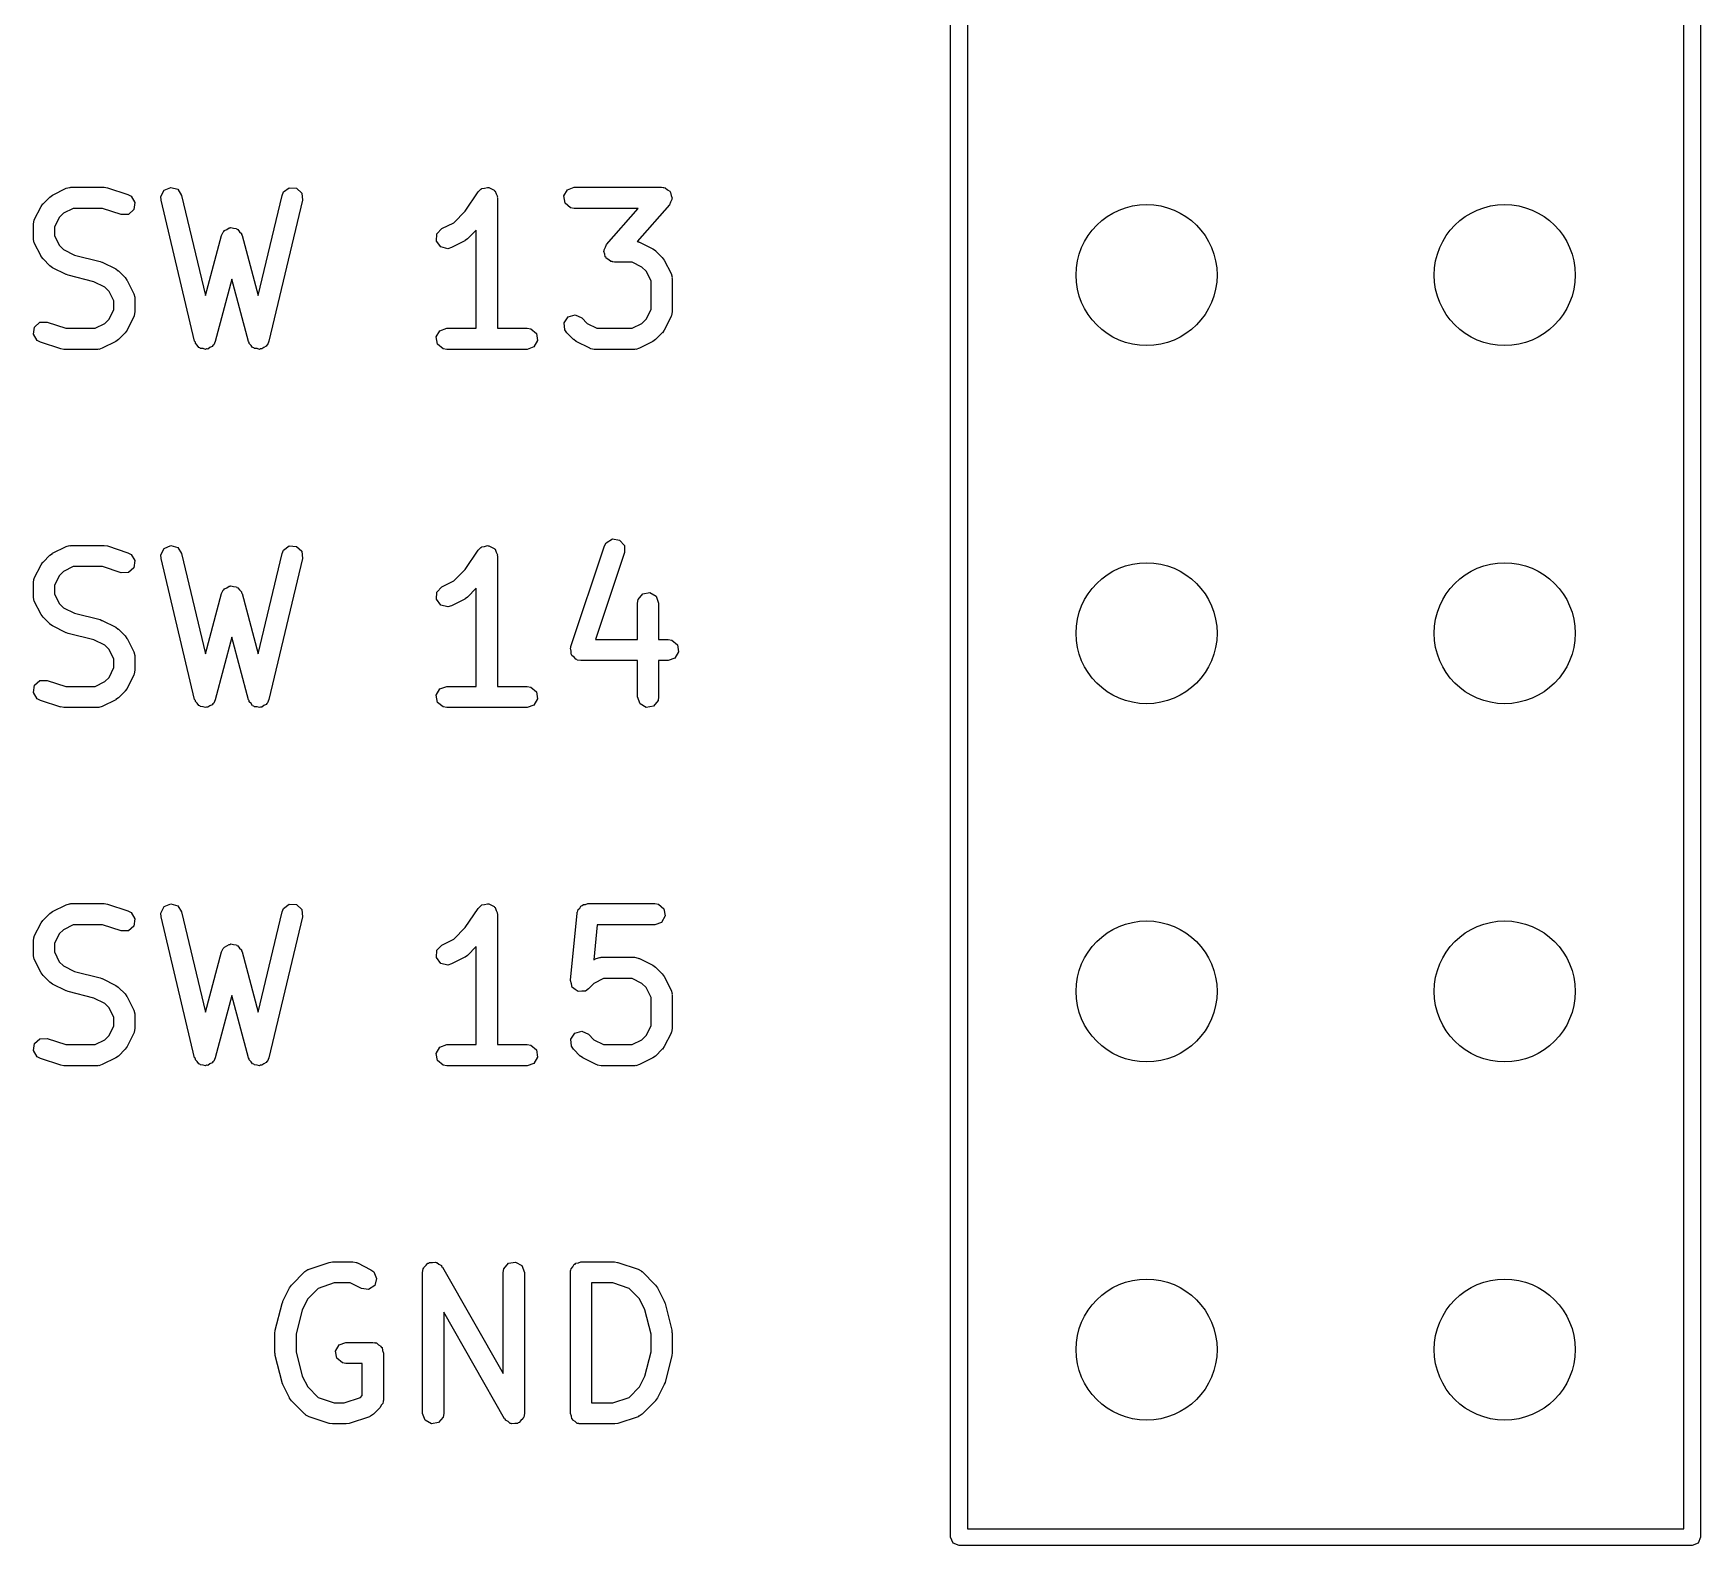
# Model space of a CAD drawing. Extents: x 123.1 to 171.8, y -132.4 to -71.4.
# Drawn here: x 152.12 to 163.95, y -128.39 to -117.67 of the extents above; entities that cross this region are included whole.
import ezdxf

# ---------------------------------------------------------------- set-up
doc = ezdxf.new("R2010")
doc.units = 0
doc.layers.add('BLACK', color=7, linetype='CONTINUOUS')

msp = doc.modelspace()

# ---------------------------------------------------------------- linework, layer by layer
at = {"layer": 'BLACK', "linetype": 'CONTINUOUS'}
for p, q in [((163.95, -77.41), (163.95, -128.33)), ((163.83, -128.27), (163.83, -77.47)), ((158.63, -128.33), (158.63, -80.01)), ((158.75, -80.07), (158.75, -128.27)), ((152.193, -118.875), (152.241, -118.827)), ((152.241, -118.827), (152.259, -118.814)), ((152.259, -118.814), (152.26, -118.813)), ((152.26, -118.813), (152.356, -118.765)), ((152.356, -118.765), (152.38, -118.758)), ((152.38, -118.758), (152.385, -118.759)), ((152.385, -118.759), (152.389, -118.757)), ((152.389, -118.757), (152.627, -118.757)), ((152.627, -118.757), (152.649, -118.761)), ((152.649, -118.761), (152.651, -118.761)), ((152.651, -118.761), (152.794, -118.809)), ((152.794, -118.809), (152.817, -118.821)), ((152.817, -118.821), (152.843, -118.865)), ((153.029, -118.824), (153.052, -118.778)), ((153.03, -118.85), (153.029, -118.824)), ((153.268, -119.85), (153.03, -118.85)), ((153.052, -118.778), (153.099, -118.758)), ((153.099, -118.758), (153.148, -118.772)), ((153.148, -118.772), (153.176, -118.815)), ((153.176, -118.815), (153.346, -119.526)), ((153.718, -119.526), (153.888, -118.815)), ((154.033, -118.85), (153.795, -119.85)), ((153.888, -118.815), (153.898, -118.791)), ((153.898, -118.791), (153.939, -118.761)), ((153.939, -118.761), (153.99, -118.764)), ((153.99, -118.764), (154.028, -118.799)), ((154.028, -118.799), (154.033, -118.85)), ((155.188, -118.927), (155.279, -118.791)), ((155.279, -118.791), (155.297, -118.772)), ((155.297, -118.772), (155.301, -118.771)), ((155.301, -118.771), (155.304, -118.767)), ((155.304, -118.767), (155.325, -118.764)), ((155.325, -118.764), (155.346, -118.758)), ((155.346, -118.758), (155.35, -118.759)), ((155.35, -118.759), (155.354, -118.759)), ((155.354, -118.759), (155.373, -118.769)), ((155.373, -118.769), (155.393, -118.778)), ((155.393, -118.778), (155.395, -118.782)), ((155.395, -118.782), (155.399, -118.784)), ((155.399, -118.784), (155.406, -118.805)), ((155.406, -118.805), (155.416, -118.824)), ((155.416, -118.824), (155.415, -118.828)), ((155.415, -118.828), (155.416, -118.832)), ((155.416, -118.832), (155.416, -119.757)), ((155.887, -118.819), (155.912, -118.775)), ((155.896, -118.87), (155.887, -118.819)), ((155.912, -118.775), (155.96, -118.757)), ((155.96, -118.757), (156.58, -118.757)), ((156.58, -118.757), (156.591, -118.759)), ((156.591, -118.759), (156.594, -118.759)), ((156.594, -118.759), (156.597, -118.76)), ((156.597, -118.76), (156.605, -118.762)), ((156.605, -118.762), (156.621, -118.775)), ((156.621, -118.775), (156.638, -118.785)), ((156.638, -118.785), (156.64, -118.791)), ((156.64, -118.791), (156.644, -118.795)), ((156.653, -118.845), (156.643, -118.863)), ((156.644, -118.795), (156.648, -118.815)), ((156.648, -118.815), (156.655, -118.834)), ((156.655, -118.834), (156.652, -118.84)), ((156.652, -118.84), (156.653, -118.845)), ((152.131, -118.989), (152.179, -118.894)), ((152.179, -118.894), (152.192, -118.876)), ((152.192, -118.876), (152.193, -118.875)), ((152.338, -118.942), (152.308, -118.972)), ((152.407, -118.907), (152.338, -118.942)), ((152.615, -118.907), (152.407, -118.907)), ((152.746, -118.951), (152.615, -118.907)), ((152.798, -118.95), (152.746, -118.951)), ((152.836, -118.916), (152.798, -118.95)), ((152.843, -118.865), (152.836, -118.916)), ((155.107, -119.009), (155.188, -118.927)), ((155.935, -118.903), (155.896, -118.87)), ((155.96, -118.907), (155.935, -118.903)), ((156.414, -118.907), (155.96, -118.907)), ((156.19, -119.164), (156.414, -118.907)), ((156.636, -118.882), (156.408, -119.142)), ((156.643, -118.863), (156.636, -118.882)), ((152.124, -119.023), (152.128, -118.997)), ((152.124, -119.118), (152.124, -119.023)), ((152.128, -118.997), (152.131, -118.994)), ((152.131, -118.994), (152.131, -118.989)), ((152.308, -118.972), (152.274, -119.041)), ((152.274, -119.041), (152.274, -119.1)), ((153.459, -119.099), (153.47, -119.075)), ((153.47, -119.075), (153.476, -119.071)), ((153.476, -119.071), (153.479, -119.065)), ((153.479, -119.065), (153.497, -119.057)), ((153.497, -119.057), (153.512, -119.046)), ((153.512, -119.046), (153.519, -119.046)), ((153.519, -119.046), (153.525, -119.043)), ((153.525, -119.043), (153.544, -119.048)), ((153.544, -119.048), (153.564, -119.05)), ((153.564, -119.05), (153.568, -119.055)), ((153.568, -119.055), (153.575, -119.057)), ((153.575, -119.057), (153.586, -119.073)), ((153.586, -119.073), (153.6, -119.086)), ((153.6, -119.086), (153.6, -119.093)), ((154.987, -119.088), (155.022, -119.051)), ((155.022, -119.051), (155.107, -119.009)), ((155.266, -119.061), (155.204, -119.124)), ((155.266, -119.757), (155.266, -119.061)), ((152.125, -119.122), (152.124, -119.118)), ((152.124, -119.127), (152.125, -119.122)), ((152.131, -119.152), (152.124, -119.127)), ((152.179, -119.247), (152.131, -119.152)), ((152.274, -119.1), (152.308, -119.169)), ((152.308, -119.169), (152.338, -119.199)), ((152.338, -119.199), (152.415, -119.238)), ((153.346, -119.526), (153.459, -119.099)), ((153.6, -119.093), (153.604, -119.099)), ((153.604, -119.099), (153.718, -119.526)), ((154.984, -119.139), (154.987, -119.088)), ((155.014, -119.181), (154.984, -119.139)), ((155.064, -119.193), (155.014, -119.181)), ((155.089, -119.185), (155.064, -119.193)), ((155.184, -119.138), (155.089, -119.185)), ((155.186, -119.136), (155.184, -119.138)), ((155.204, -119.124), (155.186, -119.136)), ((156.171, -119.212), (156.173, -119.206)), ((156.172, -119.2), (156.182, -119.183)), ((156.173, -119.206), (156.172, -119.2)), ((156.182, -119.183), (156.19, -119.164)), ((156.408, -119.142), (156.415, -119.143)), ((156.415, -119.143), (156.418, -119.146)), ((156.418, -119.146), (156.423, -119.146)), ((156.423, -119.146), (156.518, -119.194)), ((156.518, -119.194), (156.536, -119.207)), ((152.18, -119.248), (152.179, -119.247)), ((152.193, -119.266), (152.18, -119.248)), ((152.241, -119.314), (152.193, -119.266)), ((152.242, -119.315), (152.241, -119.314)), ((152.26, -119.328), (152.242, -119.315)), ((152.415, -119.238), (152.598, -119.283)), ((152.598, -119.283), (152.61, -119.289)), ((152.61, -119.289), (152.613, -119.289)), ((152.613, -119.289), (152.708, -119.337)), ((156.178, -119.231), (156.171, -119.212)), ((156.181, -119.251), (156.178, -119.231)), ((156.186, -119.255), (156.181, -119.251)), ((156.188, -119.26), (156.186, -119.255)), ((156.205, -119.271), (156.188, -119.26)), ((156.221, -119.284), (156.205, -119.271)), ((156.229, -119.285), (156.221, -119.284)), ((156.232, -119.287), (156.229, -119.285)), ((156.235, -119.286), (156.232, -119.287)), ((156.246, -119.288), (156.235, -119.286)), ((156.371, -119.288), (156.246, -119.288)), ((156.44, -119.323), (156.371, -119.288)), ((156.47, -119.353), (156.44, -119.323)), ((156.536, -119.207), (156.537, -119.208)), ((156.537, -119.208), (156.585, -119.256)), ((156.585, -119.256), (156.598, -119.274)), ((156.598, -119.274), (156.599, -119.275)), ((156.599, -119.275), (156.647, -119.37)), ((152.356, -119.376), (152.26, -119.328)), ((152.359, -119.376), (152.356, -119.376)), ((152.371, -119.381), (152.359, -119.376)), ((152.553, -119.427), (152.371, -119.381)), ((152.63, -119.465), (152.553, -119.427)), ((152.708, -119.337), (152.726, -119.35)), ((152.726, -119.35), (152.728, -119.351)), ((152.728, -119.351), (152.775, -119.398)), ((152.775, -119.398), (152.788, -119.417)), ((152.788, -119.417), (152.789, -119.418)), ((152.789, -119.418), (152.837, -119.513)), ((153.532, -119.409), (153.414, -119.852)), ((153.65, -119.852), (153.532, -119.409)), ((156.505, -119.422), (156.47, -119.353)), ((156.505, -119.624), (156.505, -119.422)), ((156.647, -119.37), (156.654, -119.395)), ((156.654, -119.395), (156.653, -119.4)), ((156.653, -119.4), (156.655, -119.404)), ((156.655, -119.404), (156.655, -119.642)), ((152.661, -119.496), (152.63, -119.465)), ((152.695, -119.564), (152.661, -119.496)), ((152.837, -119.513), (152.845, -119.538)), ((152.845, -119.538), (152.843, -119.542)), ((152.843, -119.542), (152.845, -119.547)), ((152.845, -119.547), (152.845, -119.642)), ((152.661, -119.693), (152.695, -119.624)), ((152.695, -119.624), (152.695, -119.564)), ((152.837, -119.675), (152.789, -119.771)), ((152.838, -119.671), (152.837, -119.675)), ((152.84, -119.668), (152.838, -119.671)), ((152.845, -119.642), (152.84, -119.668)), ((155.888, -119.718), (155.917, -119.676)), ((155.917, -119.676), (155.967, -119.662)), ((155.967, -119.662), (156.014, -119.684)), ((156.47, -119.693), (156.505, -119.624)), ((156.647, -119.675), (156.599, -119.771)), ((156.65, -119.668), (156.647, -119.671)), ((156.647, -119.671), (156.647, -119.675)), ((156.655, -119.642), (156.65, -119.668)), ((152.125, -119.8), (152.133, -119.749)), ((152.133, -119.749), (152.171, -119.715)), ((152.171, -119.715), (152.222, -119.714)), ((152.222, -119.714), (152.354, -119.757)), ((152.354, -119.757), (152.562, -119.757)), ((152.562, -119.757), (152.63, -119.723)), ((152.63, -119.723), (152.661, -119.693)), ((152.775, -119.79), (152.728, -119.838)), ((152.776, -119.789), (152.775, -119.79)), ((152.789, -119.771), (152.776, -119.789)), ((154.982, -119.819), (155.008, -119.775)), ((155.008, -119.775), (155.056, -119.757)), ((155.056, -119.757), (155.266, -119.757)), ((155.416, -119.757), (155.627, -119.757)), ((155.627, -119.757), (155.653, -119.762)), ((155.653, -119.762), (155.692, -119.795)), ((155.692, -119.795), (155.701, -119.845)), ((155.893, -119.769), (155.888, -119.718)), ((155.907, -119.79), (155.893, -119.769)), ((155.955, -119.838), (155.907, -119.79)), ((156.014, -119.684), (156.053, -119.723)), ((156.053, -119.723), (156.121, -119.757)), ((156.121, -119.757), (156.371, -119.757)), ((156.371, -119.757), (156.44, -119.723)), ((156.44, -119.723), (156.47, -119.693)), ((156.585, -119.79), (156.537, -119.838)), ((156.586, -119.789), (156.585, -119.79)), ((156.599, -119.771), (156.586, -119.789)), ((152.152, -119.844), (152.125, -119.8)), ((152.175, -119.856), (152.152, -119.844)), ((152.318, -119.904), (152.175, -119.856)), ((152.319, -119.903), (152.318, -119.904)), ((152.341, -119.907), (152.319, -119.903)), ((152.58, -119.907), (152.341, -119.907)), ((152.584, -119.906), (152.58, -119.907)), ((152.588, -119.907), (152.584, -119.906)), ((152.613, -119.899), (152.588, -119.907)), ((152.708, -119.852), (152.613, -119.899)), ((152.709, -119.851), (152.708, -119.852)), ((152.728, -119.838), (152.709, -119.851)), ((153.273, -119.856), (153.268, -119.85)), ((153.273, -119.864), (153.273, -119.856)), ((153.287, -119.877), (153.273, -119.864)), ((153.297, -119.893), (153.287, -119.877)), ((153.304, -119.895), (153.297, -119.893)), ((153.31, -119.9), (153.304, -119.895)), ((153.328, -119.902), (153.31, -119.9)), ((153.346, -119.907), (153.328, -119.902)), ((153.353, -119.904), (153.346, -119.907)), ((153.361, -119.905), (153.353, -119.904)), ((153.376, -119.894), (153.361, -119.905)), ((153.393, -119.887), (153.376, -119.894)), ((153.396, -119.88), (153.393, -119.887)), ((153.403, -119.875), (153.396, -119.88)), ((153.414, -119.852), (153.403, -119.875)), ((153.654, -119.858), (153.65, -119.852)), ((153.655, -119.866), (153.654, -119.858)), ((153.669, -119.879), (153.655, -119.866)), ((153.679, -119.894), (153.669, -119.879)), ((153.687, -119.896), (153.679, -119.894)), ((153.693, -119.901), (153.687, -119.896)), ((153.711, -119.902), (153.693, -119.901)), ((153.729, -119.907), (153.711, -119.902)), ((153.736, -119.904), (153.729, -119.907)), ((153.744, -119.904), (153.736, -119.904)), ((153.759, -119.893), (153.744, -119.904)), ((153.775, -119.885), (153.759, -119.893)), ((153.779, -119.878), (153.775, -119.885)), ((153.785, -119.874), (153.779, -119.878)), ((153.795, -119.85), (153.785, -119.874)), ((154.991, -119.87), (154.982, -119.819)), ((155.03, -119.903), (154.991, -119.87)), ((155.056, -119.907), (155.03, -119.903)), ((155.627, -119.907), (155.056, -119.907)), ((155.675, -119.89), (155.627, -119.907)), ((155.701, -119.845), (155.675, -119.89)), ((155.957, -119.838), (155.955, -119.838)), ((155.975, -119.852), (155.957, -119.838)), ((156.07, -119.899), (155.975, -119.852)), ((156.074, -119.9), (156.07, -119.899)), ((156.078, -119.903), (156.074, -119.9)), ((156.103, -119.907), (156.078, -119.903)), ((156.389, -119.907), (156.103, -119.907)), ((156.393, -119.906), (156.389, -119.907)), ((156.398, -119.907), (156.393, -119.906)), ((156.423, -119.899), (156.398, -119.907)), ((156.518, -119.852), (156.423, -119.899)), ((156.519, -119.851), (156.518, -119.852)), ((156.537, -119.838), (156.519, -119.851)), ((152.26, -121.353), (152.356, -121.305)), ((152.356, -121.305), (152.38, -121.298)), ((152.38, -121.298), (152.385, -121.299)), ((152.385, -121.299), (152.389, -121.297)), ((152.389, -121.297), (152.627, -121.297)), ((152.627, -121.297), (152.649, -121.301)), ((152.649, -121.301), (152.651, -121.301)), ((152.651, -121.301), (152.794, -121.349)), ((153.029, -121.364), (153.052, -121.318)), ((153.052, -121.318), (153.099, -121.298)), ((153.099, -121.298), (153.148, -121.312)), ((153.148, -121.312), (153.176, -121.355)), ((153.888, -121.355), (153.898, -121.331)), ((153.898, -121.331), (153.939, -121.301)), ((153.939, -121.301), (153.99, -121.304)), ((153.99, -121.304), (154.028, -121.339)), ((155.188, -121.467), (155.279, -121.331)), ((155.279, -121.331), (155.297, -121.312)), ((155.297, -121.312), (155.301, -121.311)), ((155.301, -121.311), (155.304, -121.307)), ((155.304, -121.307), (155.325, -121.304)), ((155.325, -121.304), (155.346, -121.298)), ((155.346, -121.298), (155.35, -121.299)), ((155.35, -121.299), (155.354, -121.299)), ((155.354, -121.299), (155.373, -121.309)), ((155.373, -121.309), (155.393, -121.318)), ((155.393, -121.318), (155.395, -121.322)), ((155.395, -121.322), (155.399, -121.324)), ((155.399, -121.324), (155.406, -121.345)), ((155.937, -122.015), (156.175, -121.301)), ((156.175, -121.301), (156.187, -121.278)), ((156.187, -121.278), (156.231, -121.251)), ((156.231, -121.251), (156.282, -121.259)), ((156.282, -121.259), (156.316, -121.297)), ((156.316, -121.297), (156.317, -121.348)), ((152.131, -121.529), (152.179, -121.434)), ((152.179, -121.434), (152.192, -121.416)), ((152.192, -121.416), (152.193, -121.415)), ((152.193, -121.415), (152.241, -121.367)), ((152.241, -121.367), (152.259, -121.354)), ((152.259, -121.354), (152.26, -121.353)), ((152.407, -121.447), (152.338, -121.482)), ((152.615, -121.447), (152.407, -121.447)), ((152.746, -121.491), (152.615, -121.447)), ((152.794, -121.349), (152.817, -121.361)), ((152.817, -121.361), (152.843, -121.405)), ((152.843, -121.405), (152.836, -121.456)), ((153.03, -121.39), (153.029, -121.364)), ((153.268, -122.39), (153.03, -121.39)), ((153.176, -121.355), (153.346, -122.066)), ((153.718, -122.066), (153.888, -121.355)), ((154.033, -121.39), (153.795, -122.39)), ((154.028, -121.339), (154.033, -121.39)), ((155.406, -121.345), (155.416, -121.364)), ((155.416, -121.364), (155.415, -121.368)), ((155.415, -121.368), (155.416, -121.372)), ((155.416, -121.372), (155.416, -122.297)), ((156.317, -121.348), (156.112, -121.964)), ((152.124, -121.563), (152.128, -121.537)), ((152.124, -121.658), (152.124, -121.563)), ((152.128, -121.537), (152.131, -121.534)), ((152.131, -121.534), (152.131, -121.529)), ((152.308, -121.512), (152.274, -121.581)), ((152.338, -121.482), (152.308, -121.512)), ((152.798, -121.49), (152.746, -121.491)), ((152.836, -121.456), (152.798, -121.49)), ((155.022, -121.591), (155.107, -121.549)), ((155.107, -121.549), (155.188, -121.467)), ((152.125, -121.662), (152.124, -121.658)), ((152.124, -121.667), (152.125, -121.662)), ((152.131, -121.692), (152.124, -121.667)), ((152.274, -121.581), (152.274, -121.64)), ((152.274, -121.64), (152.308, -121.709)), ((153.346, -122.066), (153.459, -121.639)), ((153.459, -121.639), (153.47, -121.615)), ((153.47, -121.615), (153.476, -121.611)), ((153.476, -121.611), (153.479, -121.605)), ((153.479, -121.605), (153.497, -121.597)), ((153.497, -121.597), (153.512, -121.586)), ((153.512, -121.586), (153.519, -121.586)), ((153.519, -121.586), (153.525, -121.583)), ((153.525, -121.583), (153.544, -121.588)), ((153.544, -121.588), (153.564, -121.59)), ((153.564, -121.59), (153.568, -121.595)), ((153.568, -121.595), (153.575, -121.597)), ((153.575, -121.597), (153.586, -121.613)), ((153.586, -121.613), (153.6, -121.626)), ((153.6, -121.626), (153.6, -121.633)), ((153.6, -121.633), (153.604, -121.639)), ((153.604, -121.639), (153.718, -122.066)), ((154.984, -121.679), (154.987, -121.628)), ((155.014, -121.721), (154.984, -121.679)), ((154.987, -121.628), (155.022, -121.591)), ((155.184, -121.678), (155.089, -121.725)), ((155.186, -121.676), (155.184, -121.678)), ((155.204, -121.664), (155.186, -121.676)), ((155.266, -121.601), (155.204, -121.664)), ((155.266, -122.297), (155.266, -121.601)), ((156.409, -121.706), (156.414, -121.68)), ((156.414, -121.68), (156.447, -121.641)), ((156.447, -121.641), (156.497, -121.632)), ((156.497, -121.632), (156.542, -121.658)), ((156.542, -121.658), (156.559, -121.706)), ((152.179, -121.787), (152.131, -121.692)), ((152.18, -121.788), (152.179, -121.787)), ((152.193, -121.806), (152.18, -121.788)), ((152.241, -121.854), (152.193, -121.806)), ((152.308, -121.709), (152.338, -121.739)), ((152.338, -121.739), (152.415, -121.778)), ((152.415, -121.778), (152.598, -121.823)), ((155.064, -121.733), (155.014, -121.721)), ((155.089, -121.725), (155.064, -121.733)), ((156.409, -121.964), (156.409, -121.706)), ((156.559, -121.706), (156.559, -121.964)), ((152.242, -121.855), (152.241, -121.854)), ((152.26, -121.868), (152.242, -121.855)), ((152.356, -121.916), (152.26, -121.868)), ((152.359, -121.916), (152.356, -121.916)), ((152.371, -121.921), (152.359, -121.916)), ((152.553, -121.967), (152.371, -121.921)), ((152.598, -121.823), (152.61, -121.829)), ((152.61, -121.829), (152.613, -121.829)), ((152.613, -121.829), (152.708, -121.877)), ((152.708, -121.877), (152.726, -121.89)), ((152.726, -121.89), (152.728, -121.891)), ((152.728, -121.891), (152.775, -121.938)), ((152.63, -122.005), (152.553, -121.967)), ((152.661, -122.036), (152.63, -122.005)), ((152.695, -122.104), (152.661, -122.036)), ((152.775, -121.938), (152.788, -121.957)), ((152.788, -121.957), (152.789, -121.958)), ((152.789, -121.958), (152.837, -122.053)), ((153.532, -121.949), (153.414, -122.392)), ((153.65, -122.392), (153.532, -121.949)), ((155.934, -122.026), (155.937, -122.021)), ((155.938, -122.046), (155.934, -122.026)), ((155.937, -122.021), (155.937, -122.015)), ((156.112, -121.964), (156.409, -121.964)), ((156.559, -121.964), (156.627, -121.964)), ((156.627, -121.964), (156.653, -121.969)), ((156.653, -121.969), (156.692, -122.002)), ((156.692, -122.002), (156.701, -122.052)), ((152.695, -122.164), (152.695, -122.104)), ((152.837, -122.053), (152.845, -122.078)), ((152.845, -122.078), (152.843, -122.082)), ((152.843, -122.082), (152.845, -122.087)), ((152.845, -122.087), (152.845, -122.182)), ((155.938, -122.067), (155.938, -122.046)), ((155.942, -122.071), (155.938, -122.067)), ((155.943, -122.077), (155.942, -122.071)), ((155.959, -122.09), (155.943, -122.077)), ((155.972, -122.105), (155.959, -122.09)), ((155.978, -122.106), (155.972, -122.105)), ((155.982, -122.11), (155.978, -122.106)), ((156.008, -122.114), (155.982, -122.11)), ((156.409, -122.114), (156.008, -122.114)), ((156.409, -122.372), (156.409, -122.114)), ((156.627, -122.114), (156.559, -122.114)), ((156.559, -122.114), (156.559, -122.372)), ((156.675, -122.097), (156.627, -122.114)), ((156.701, -122.052), (156.675, -122.097)), ((152.133, -122.289), (152.171, -122.255)), ((152.171, -122.255), (152.222, -122.254)), ((152.222, -122.254), (152.354, -122.297)), ((152.562, -122.297), (152.63, -122.263)), ((152.63, -122.263), (152.661, -122.233)), ((152.661, -122.233), (152.695, -122.164)), ((152.837, -122.215), (152.789, -122.311)), ((152.838, -122.211), (152.837, -122.215)), ((152.84, -122.208), (152.838, -122.211)), ((152.845, -122.182), (152.84, -122.208)), ((152.125, -122.34), (152.133, -122.289)), ((152.152, -122.384), (152.125, -122.34)), ((152.175, -122.396), (152.152, -122.384)), ((152.318, -122.444), (152.175, -122.396)), ((152.354, -122.297), (152.562, -122.297)), ((152.708, -122.392), (152.613, -122.439)), ((152.709, -122.391), (152.708, -122.392)), ((152.728, -122.378), (152.709, -122.391)), ((152.775, -122.33), (152.728, -122.378)), ((152.776, -122.329), (152.775, -122.33)), ((152.789, -122.311), (152.776, -122.329)), ((153.273, -122.396), (153.268, -122.39)), ((153.273, -122.404), (153.273, -122.396)), ((153.414, -122.392), (153.403, -122.415)), ((153.654, -122.398), (153.65, -122.392)), ((153.655, -122.406), (153.654, -122.398)), ((153.795, -122.39), (153.785, -122.414)), ((154.982, -122.359), (155.008, -122.315)), ((154.991, -122.41), (154.982, -122.359)), ((155.008, -122.315), (155.056, -122.297)), ((155.056, -122.297), (155.266, -122.297)), ((155.416, -122.297), (155.627, -122.297)), ((155.627, -122.297), (155.653, -122.302)), ((155.653, -122.302), (155.692, -122.335)), ((155.701, -122.385), (155.675, -122.43)), ((155.692, -122.335), (155.701, -122.385)), ((156.427, -122.421), (156.409, -122.372)), ((156.555, -122.398), (156.522, -122.437)), ((156.559, -122.372), (156.555, -122.398)), ((152.319, -122.443), (152.318, -122.444)), ((152.341, -122.447), (152.319, -122.443)), ((152.58, -122.447), (152.341, -122.447)), ((152.584, -122.446), (152.58, -122.447)), ((152.588, -122.447), (152.584, -122.446)), ((152.613, -122.439), (152.588, -122.447)), ((153.287, -122.417), (153.273, -122.404)), ((153.297, -122.433), (153.287, -122.417)), ((153.304, -122.435), (153.297, -122.433)), ((153.31, -122.44), (153.304, -122.435)), ((153.328, -122.442), (153.31, -122.44)), ((153.346, -122.447), (153.328, -122.442)), ((153.353, -122.444), (153.346, -122.447)), ((153.361, -122.445), (153.353, -122.444)), ((153.376, -122.434), (153.361, -122.445)), ((153.393, -122.427), (153.376, -122.434)), ((153.396, -122.42), (153.393, -122.427)), ((153.403, -122.415), (153.396, -122.42)), ((153.669, -122.419), (153.655, -122.406)), ((153.679, -122.434), (153.669, -122.419)), ((153.687, -122.436), (153.679, -122.434)), ((153.693, -122.441), (153.687, -122.436)), ((153.711, -122.442), (153.693, -122.441)), ((153.729, -122.447), (153.711, -122.442)), ((153.736, -122.444), (153.729, -122.447)), ((153.744, -122.444), (153.736, -122.444)), ((153.759, -122.433), (153.744, -122.444)), ((153.775, -122.425), (153.759, -122.433)), ((153.779, -122.418), (153.775, -122.425)), ((153.785, -122.414), (153.779, -122.418)), ((155.03, -122.443), (154.991, -122.41)), ((155.056, -122.447), (155.03, -122.443)), ((155.627, -122.447), (155.056, -122.447)), ((155.675, -122.43), (155.627, -122.447)), ((156.471, -122.446), (156.427, -122.421)), ((156.522, -122.437), (156.471, -122.446)), ((152.193, -123.955), (152.241, -123.907)), ((152.241, -123.907), (152.259, -123.894)), ((152.259, -123.894), (152.26, -123.893)), ((152.26, -123.893), (152.356, -123.845)), ((152.356, -123.845), (152.38, -123.838)), ((152.38, -123.838), (152.385, -123.839)), ((152.385, -123.839), (152.389, -123.837)), ((152.389, -123.837), (152.627, -123.837)), ((152.627, -123.837), (152.649, -123.841)), ((152.649, -123.841), (152.651, -123.841)), ((152.651, -123.841), (152.794, -123.889)), ((152.794, -123.889), (152.817, -123.901)), ((152.817, -123.901), (152.843, -123.945)), ((153.029, -123.904), (153.052, -123.858)), ((153.03, -123.93), (153.029, -123.904)), ((153.268, -124.93), (153.03, -123.93)), ((153.052, -123.858), (153.099, -123.838)), ((153.099, -123.838), (153.148, -123.852)), ((153.148, -123.852), (153.176, -123.895)), ((153.176, -123.895), (153.346, -124.606)), ((153.718, -124.606), (153.888, -123.895)), ((154.033, -123.93), (153.795, -124.93)), ((153.888, -123.895), (153.898, -123.871)), ((153.898, -123.871), (153.939, -123.841)), ((153.939, -123.841), (153.99, -123.844)), ((153.99, -123.844), (154.028, -123.879)), ((154.028, -123.879), (154.033, -123.93)), ((155.188, -124.007), (155.279, -123.871)), ((155.279, -123.871), (155.297, -123.852)), ((155.297, -123.852), (155.301, -123.851)), ((155.301, -123.851), (155.304, -123.847)), ((155.304, -123.847), (155.325, -123.844)), ((155.325, -123.844), (155.346, -123.838)), ((155.346, -123.838), (155.35, -123.839)), ((155.35, -123.839), (155.354, -123.839)), ((155.354, -123.839), (155.373, -123.849)), ((155.373, -123.849), (155.393, -123.858)), ((155.393, -123.858), (155.395, -123.862)), ((155.395, -123.862), (155.399, -123.864)), ((155.399, -123.864), (155.406, -123.885)), ((155.406, -123.885), (155.416, -123.904)), ((155.416, -123.904), (155.415, -123.908)), ((155.415, -123.908), (155.416, -123.912)), ((155.416, -123.912), (155.416, -124.837)), ((155.933, -124.381), (155.981, -123.905)), ((155.981, -123.905), (155.982, -123.901)), ((155.982, -123.899), (155.983, -123.897)), ((155.982, -123.901), (155.982, -123.899)), ((155.983, -123.897), (155.988, -123.88)), ((155.988, -123.88), (156, -123.869)), ((156, -123.869), (156.008, -123.855)), ((156.008, -123.855), (156.017, -123.851)), ((156.017, -123.851), (156.025, -123.844)), ((156.025, -123.844), (156.041, -123.843)), ((156.041, -123.843), (156.056, -123.837)), ((156.056, -123.837), (156.532, -123.837)), ((156.532, -123.837), (156.558, -123.842)), ((156.558, -123.842), (156.597, -123.875)), ((156.606, -123.925), (156.58, -123.97)), ((156.597, -123.875), (156.606, -123.925)), ((152.131, -124.069), (152.179, -123.974)), ((152.179, -123.974), (152.192, -123.956)), ((152.192, -123.956), (152.193, -123.955)), ((152.308, -124.052), (152.274, -124.121)), ((152.338, -124.022), (152.308, -124.052)), ((152.407, -123.987), (152.338, -124.022)), ((152.615, -123.987), (152.407, -123.987)), ((152.746, -124.031), (152.615, -123.987)), ((152.798, -124.03), (152.746, -124.031)), ((152.836, -123.996), (152.798, -124.03)), ((152.843, -123.945), (152.836, -123.996)), ((155.107, -124.089), (155.188, -124.007)), ((156.124, -123.987), (156.099, -124.236)), ((156.532, -123.987), (156.124, -123.987)), ((156.58, -123.97), (156.532, -123.987)), ((152.124, -124.103), (152.128, -124.077)), ((152.124, -124.198), (152.124, -124.103)), ((152.128, -124.077), (152.131, -124.074)), ((152.131, -124.074), (152.131, -124.069)), ((152.274, -124.121), (152.274, -124.18)), ((153.459, -124.179), (153.47, -124.155)), ((153.47, -124.155), (153.476, -124.151)), ((153.476, -124.151), (153.479, -124.145)), ((153.479, -124.145), (153.497, -124.137)), ((153.497, -124.137), (153.512, -124.126)), ((153.512, -124.126), (153.519, -124.126)), ((153.519, -124.126), (153.525, -124.123)), ((153.525, -124.123), (153.544, -124.128)), ((153.544, -124.128), (153.564, -124.13)), ((153.564, -124.13), (153.568, -124.135)), ((153.568, -124.135), (153.575, -124.137)), ((153.575, -124.137), (153.586, -124.153)), ((153.586, -124.153), (153.6, -124.166)), ((153.6, -124.166), (153.6, -124.173)), ((154.984, -124.219), (154.987, -124.168)), ((154.987, -124.168), (155.022, -124.131)), ((155.022, -124.131), (155.107, -124.089)), ((155.266, -124.141), (155.204, -124.204)), ((155.266, -124.837), (155.266, -124.141)), ((152.125, -124.202), (152.124, -124.198)), ((152.124, -124.207), (152.125, -124.202)), ((152.131, -124.232), (152.124, -124.207)), ((152.179, -124.327), (152.131, -124.232)), ((152.274, -124.18), (152.308, -124.249)), ((152.308, -124.249), (152.338, -124.279)), ((152.338, -124.279), (152.415, -124.318)), ((153.346, -124.606), (153.459, -124.179)), ((153.6, -124.173), (153.604, -124.179)), ((153.604, -124.179), (153.718, -124.606)), ((155.014, -124.261), (154.984, -124.219)), ((155.064, -124.273), (155.014, -124.261)), ((155.089, -124.265), (155.064, -124.273)), ((155.184, -124.218), (155.089, -124.265)), ((155.186, -124.216), (155.184, -124.218)), ((155.204, -124.204), (155.186, -124.216)), ((156.099, -124.236), (156.117, -124.226)), ((156.117, -124.226), (156.142, -124.219)), ((156.142, -124.219), (156.147, -124.22)), ((156.147, -124.22), (156.151, -124.218)), ((156.151, -124.218), (156.389, -124.218)), ((156.389, -124.218), (156.415, -124.223)), ((156.415, -124.223), (156.418, -124.226)), ((156.418, -124.226), (156.423, -124.226)), ((156.423, -124.226), (156.518, -124.274)), ((156.518, -124.274), (156.536, -124.287)), ((156.536, -124.287), (156.537, -124.288)), ((156.537, -124.288), (156.585, -124.336)), ((152.18, -124.328), (152.179, -124.327)), ((152.193, -124.346), (152.18, -124.328)), ((152.241, -124.394), (152.193, -124.346)), ((152.242, -124.395), (152.241, -124.394)), ((152.26, -124.408), (152.242, -124.395)), ((152.356, -124.456), (152.26, -124.408)), ((152.415, -124.318), (152.598, -124.363)), ((152.598, -124.363), (152.61, -124.369)), ((152.61, -124.369), (152.613, -124.369)), ((152.613, -124.369), (152.708, -124.417)), ((155.934, -124.382), (155.933, -124.381)), ((155.94, -124.406), (155.933, -124.382)), ((155.933, -124.382), (155.934, -124.382)), ((155.946, -124.431), (155.94, -124.406)), ((156.1, -124.403), (156.061, -124.442)), ((156.169, -124.368), (156.1, -124.403)), ((156.371, -124.368), (156.169, -124.368)), ((156.44, -124.403), (156.371, -124.368)), ((156.47, -124.433), (156.44, -124.403)), ((156.585, -124.336), (156.598, -124.354)), ((156.598, -124.354), (156.599, -124.355)), ((156.599, -124.355), (156.647, -124.45)), ((152.359, -124.456), (152.356, -124.456)), ((152.371, -124.461), (152.359, -124.456)), ((152.553, -124.507), (152.371, -124.461)), ((152.63, -124.545), (152.553, -124.507)), ((152.708, -124.417), (152.726, -124.43)), ((152.726, -124.43), (152.728, -124.431)), ((152.728, -124.431), (152.775, -124.478)), ((152.775, -124.478), (152.788, -124.497)), ((152.788, -124.497), (152.789, -124.498)), ((152.789, -124.498), (152.837, -124.593)), ((153.532, -124.489), (153.414, -124.932)), ((153.65, -124.932), (153.532, -124.489)), ((155.947, -124.431), (155.946, -124.431)), ((155.947, -124.432), (155.947, -124.431)), ((155.967, -124.446), (155.947, -124.432)), ((155.988, -124.461), (155.967, -124.446)), ((155.989, -124.461), (155.988, -124.461)), ((155.988, -124.461), (155.988, -124.461)), ((156.014, -124.459), (155.989, -124.461)), ((156.039, -124.457), (156.014, -124.459)), ((156.04, -124.457), (156.039, -124.457)), ((156.039, -124.457), (156.039, -124.457)), ((156.061, -124.442), (156.04, -124.457)), ((156.505, -124.502), (156.47, -124.433)), ((156.505, -124.704), (156.505, -124.502)), ((156.647, -124.45), (156.654, -124.475)), ((156.654, -124.475), (156.653, -124.48)), ((156.653, -124.48), (156.655, -124.484)), ((156.655, -124.484), (156.655, -124.722)), ((152.661, -124.576), (152.63, -124.545)), ((152.695, -124.644), (152.661, -124.576)), ((152.695, -124.704), (152.695, -124.644)), ((152.837, -124.593), (152.845, -124.618)), ((152.845, -124.618), (152.843, -124.622)), ((152.843, -124.622), (152.845, -124.627)), ((152.845, -124.627), (152.845, -124.722)), ((152.661, -124.773), (152.695, -124.704)), ((152.837, -124.755), (152.789, -124.851)), ((152.838, -124.751), (152.837, -124.755)), ((152.84, -124.748), (152.838, -124.751)), ((152.845, -124.722), (152.84, -124.748)), ((155.936, -124.798), (155.965, -124.756)), ((155.965, -124.756), (156.015, -124.742)), ((156.015, -124.742), (156.061, -124.764)), ((156.061, -124.764), (156.1, -124.803)), ((156.47, -124.773), (156.505, -124.704)), ((156.647, -124.755), (156.599, -124.851)), ((156.65, -124.748), (156.647, -124.751)), ((156.647, -124.751), (156.647, -124.755)), ((156.655, -124.722), (156.65, -124.748)), ((152.125, -124.88), (152.133, -124.829)), ((152.152, -124.924), (152.125, -124.88)), ((152.133, -124.829), (152.171, -124.795)), ((152.171, -124.795), (152.222, -124.794)), ((152.222, -124.794), (152.354, -124.837)), ((152.354, -124.837), (152.562, -124.837)), ((152.562, -124.837), (152.63, -124.803)), ((152.63, -124.803), (152.661, -124.773)), ((152.775, -124.87), (152.728, -124.918)), ((152.776, -124.869), (152.775, -124.87)), ((152.789, -124.851), (152.776, -124.869)), ((154.982, -124.899), (155.008, -124.855)), ((155.008, -124.855), (155.056, -124.837)), ((155.056, -124.837), (155.266, -124.837)), ((155.416, -124.837), (155.627, -124.837)), ((155.627, -124.837), (155.653, -124.842)), ((155.653, -124.842), (155.692, -124.875)), ((155.692, -124.875), (155.701, -124.925)), ((155.94, -124.849), (155.936, -124.798)), ((155.955, -124.87), (155.94, -124.849)), ((156.003, -124.918), (155.955, -124.87)), ((156.1, -124.803), (156.169, -124.837)), ((156.169, -124.837), (156.371, -124.837)), ((156.371, -124.837), (156.44, -124.803)), ((156.44, -124.803), (156.47, -124.773)), ((156.585, -124.87), (156.537, -124.918)), ((156.586, -124.869), (156.585, -124.87)), ((156.599, -124.851), (156.586, -124.869)), ((152.175, -124.936), (152.152, -124.924)), ((152.318, -124.984), (152.175, -124.936)), ((152.319, -124.983), (152.318, -124.984)), ((152.341, -124.987), (152.319, -124.983)), ((152.58, -124.987), (152.341, -124.987)), ((152.584, -124.986), (152.58, -124.987)), ((152.588, -124.987), (152.584, -124.986)), ((152.613, -124.979), (152.588, -124.987)), ((152.708, -124.932), (152.613, -124.979)), ((152.709, -124.931), (152.708, -124.932)), ((152.728, -124.918), (152.709, -124.931)), ((153.273, -124.936), (153.268, -124.93)), ((153.273, -124.944), (153.273, -124.936)), ((153.287, -124.957), (153.273, -124.944)), ((153.297, -124.973), (153.287, -124.957)), ((153.304, -124.975), (153.297, -124.973)), ((153.31, -124.98), (153.304, -124.975)), ((153.328, -124.982), (153.31, -124.98)), ((153.346, -124.987), (153.328, -124.982)), ((153.353, -124.984), (153.346, -124.987)), ((153.361, -124.985), (153.353, -124.984)), ((153.376, -124.974), (153.361, -124.985)), ((153.393, -124.967), (153.376, -124.974)), ((153.396, -124.96), (153.393, -124.967)), ((153.403, -124.955), (153.396, -124.96)), ((153.414, -124.932), (153.403, -124.955)), ((153.654, -124.938), (153.65, -124.932)), ((153.655, -124.946), (153.654, -124.938)), ((153.669, -124.959), (153.655, -124.946)), ((153.679, -124.974), (153.669, -124.959)), ((153.687, -124.976), (153.679, -124.974)), ((153.693, -124.981), (153.687, -124.976)), ((153.711, -124.982), (153.693, -124.981)), ((153.729, -124.987), (153.711, -124.982)), ((153.736, -124.984), (153.729, -124.987)), ((153.744, -124.984), (153.736, -124.984)), ((153.759, -124.973), (153.744, -124.984)), ((153.775, -124.965), (153.759, -124.973)), ((153.779, -124.958), (153.775, -124.965)), ((153.785, -124.954), (153.779, -124.958)), ((153.795, -124.93), (153.785, -124.954)), ((154.991, -124.95), (154.982, -124.899)), ((155.03, -124.983), (154.991, -124.95)), ((155.056, -124.987), (155.03, -124.983)), ((155.627, -124.987), (155.056, -124.987)), ((155.675, -124.97), (155.627, -124.987)), ((155.701, -124.925), (155.675, -124.97)), ((156.004, -124.918), (156.003, -124.918)), ((156.022, -124.932), (156.004, -124.918)), ((156.117, -124.979), (156.022, -124.932)), ((156.122, -124.98), (156.117, -124.979)), ((156.125, -124.983), (156.122, -124.98)), ((156.151, -124.987), (156.125, -124.983)), ((156.389, -124.987), (156.151, -124.987)), ((156.393, -124.986), (156.389, -124.987)), ((156.398, -124.987), (156.393, -124.986)), ((156.423, -124.979), (156.398, -124.987)), ((156.518, -124.932), (156.423, -124.979)), ((156.519, -124.931), (156.518, -124.932)), ((156.537, -124.918), (156.519, -124.931)), ((154.08, -126.429), (154.222, -126.381)), ((154.222, -126.381), (154.245, -126.378)), ((154.245, -126.378), (154.246, -126.377)), ((154.246, -126.377), (154.389, -126.377)), ((154.389, -126.377), (154.415, -126.382)), ((154.415, -126.382), (154.418, -126.385)), ((154.418, -126.385), (154.423, -126.385)), ((154.423, -126.385), (154.518, -126.433)), ((154.894, -126.421), (154.896, -126.415)), ((154.896, -126.415), (154.911, -126.402)), ((154.911, -126.402), (154.923, -126.387)), ((154.923, -126.387), (154.93, -126.386)), ((154.93, -126.386), (154.935, -126.382)), ((154.935, -126.382), (154.954, -126.382)), ((154.954, -126.382), (154.974, -126.379)), ((154.974, -126.379), (154.98, -126.382)), ((154.98, -126.382), (154.986, -126.382)), ((154.986, -126.382), (155.001, -126.395)), ((155.001, -126.395), (155.018, -126.404)), ((155.018, -126.404), (155.02, -126.411)), ((155.02, -126.411), (155.026, -126.415)), ((155.026, -126.415), (155.457, -127.17)), ((155.461, -126.427), (155.494, -126.387)), ((155.494, -126.387), (155.545, -126.379)), ((155.545, -126.379), (155.589, -126.404)), ((155.589, -126.404), (155.607, -126.452)), ((155.938, -126.427), (155.95, -126.412)), ((155.95, -126.412), (155.96, -126.395)), ((155.96, -126.395), (155.966, -126.393)), ((155.966, -126.393), (155.971, -126.387)), ((155.971, -126.387), (155.99, -126.384)), ((155.99, -126.384), (156.008, -126.377)), ((156.008, -126.377), (156.246, -126.377)), ((156.246, -126.377), (156.268, -126.381)), ((156.268, -126.381), (156.27, -126.381)), ((156.27, -126.381), (156.413, -126.429)), ((153.955, -126.542), (154.05, -126.447)), ((154.05, -126.447), (154.072, -126.432)), ((154.072, -126.432), (154.076, -126.432)), ((154.076, -126.432), (154.08, -126.429)), ((154.258, -126.527), (154.144, -126.566)), ((154.371, -126.527), (154.258, -126.527)), ((154.451, -126.567), (154.371, -126.527)), ((154.518, -126.433), (154.539, -126.448)), ((154.539, -126.448), (154.559, -126.496)), ((154.559, -126.496), (154.545, -126.545)), ((154.885, -126.452), (154.89, -126.427)), ((154.885, -127.452), (154.885, -126.452)), ((154.89, -126.427), (154.894, -126.421)), ((155.457, -126.452), (155.461, -126.427)), ((155.457, -127.17), (155.457, -126.452)), ((155.607, -126.452), (155.607, -127.452)), ((155.933, -126.452), (155.935, -126.443)), ((155.933, -127.452), (155.933, -126.452)), ((155.934, -126.439), (155.936, -126.436)), ((155.935, -126.443), (155.934, -126.439)), ((155.936, -126.436), (155.938, -126.427)), ((156.083, -126.527), (156.083, -127.377)), ((156.234, -126.527), (156.083, -126.527)), ((156.349, -126.566), (156.234, -126.527)), ((156.413, -126.429), (156.436, -126.441)), ((156.436, -126.441), (156.438, -126.445)), ((156.438, -126.445), (156.442, -126.447)), ((156.442, -126.447), (156.537, -126.542)), ((153.893, -126.657), (153.941, -126.562)), ((153.941, -126.562), (153.954, -126.544)), ((153.954, -126.544), (153.955, -126.542)), ((154.07, -126.64), (154.031, -126.717)), ((154.144, -126.566), (154.07, -126.64)), ((154.502, -126.573), (154.451, -126.567)), ((154.545, -126.545), (154.502, -126.573)), ((156.423, -126.64), (156.349, -126.566)), ((156.461, -126.717), (156.423, -126.64)), ((156.537, -126.542), (156.55, -126.561)), ((156.55, -126.561), (156.551, -126.562)), ((156.551, -126.562), (156.599, -126.657)), ((153.84, -126.863), (153.888, -126.672)), ((153.888, -126.672), (153.893, -126.66)), ((153.893, -126.66), (153.893, -126.657)), ((154.031, -126.717), (153.988, -126.89)), ((155.467, -127.49), (155.035, -126.735)), ((155.035, -126.735), (155.035, -127.452)), ((156.505, -126.89), (156.461, -126.717)), ((156.599, -126.657), (156.603, -126.669)), ((156.603, -126.669), (156.605, -126.672)), ((156.605, -126.672), (156.652, -126.863)), ((153.838, -126.881), (153.84, -126.866)), ((153.838, -127.024), (153.838, -126.881)), ((153.84, -126.866), (153.84, -126.863)), ((153.988, -126.89), (153.988, -127.015)), ((156.505, -127.015), (156.505, -126.89)), ((156.652, -126.863), (156.653, -126.878)), ((156.653, -126.878), (156.655, -126.881)), ((156.655, -126.881), (156.655, -127.024)), ((154.268, -127.011), (154.293, -126.966)), ((154.276, -127.061), (154.268, -127.011)), ((154.293, -126.966), (154.341, -126.949)), ((154.341, -126.949), (154.532, -126.949)), ((154.532, -126.949), (154.542, -126.951)), ((154.542, -126.951), (154.545, -126.95)), ((154.545, -126.95), (154.548, -126.952)), ((154.548, -126.952), (154.558, -126.953)), ((154.558, -126.953), (154.572, -126.966)), ((154.572, -126.966), (154.589, -126.976)), ((154.589, -126.976), (154.592, -126.982)), ((154.592, -126.982), (154.597, -126.986)), ((154.597, -126.986), (154.6, -127.006)), ((154.6, -127.006), (154.607, -127.024)), ((153.839, -127.027), (153.838, -127.024)), ((153.84, -127.042), (153.839, -127.027)), ((153.888, -127.232), (153.84, -127.042)), ((153.988, -127.015), (154.031, -127.188)), ((154.316, -127.094), (154.276, -127.061)), ((154.341, -127.099), (154.316, -127.094)), ((154.457, -127.099), (154.341, -127.099)), ((154.457, -127.326), (154.457, -127.099)), ((154.607, -127.024), (154.607, -127.357)), ((156.461, -127.188), (156.505, -127.015)), ((156.652, -127.042), (156.605, -127.232)), ((156.655, -127.024), (156.652, -127.039)), ((156.652, -127.039), (156.652, -127.042)), ((153.89, -127.235), (153.888, -127.232)), ((153.893, -127.248), (153.89, -127.235)), ((154.031, -127.188), (154.07, -127.265)), ((156.423, -127.265), (156.461, -127.188)), ((156.605, -127.232), (156.599, -127.244)), ((156.599, -127.244), (156.599, -127.248)), ((153.941, -127.343), (153.893, -127.248)), ((153.942, -127.344), (153.941, -127.343)), ((153.955, -127.363), (153.942, -127.344)), ((154.05, -127.458), (153.955, -127.363)), ((154.07, -127.265), (154.144, -127.339)), ((154.144, -127.339), (154.258, -127.377)), ((154.329, -127.377), (154.444, -127.339)), ((154.444, -127.339), (154.457, -127.326)), ((154.607, -127.364), (154.605, -127.367)), ((154.607, -127.357), (154.606, -127.362)), ((154.606, -127.362), (154.607, -127.364)), ((156.234, -127.377), (156.349, -127.339)), ((156.349, -127.339), (156.423, -127.265)), ((156.537, -127.363), (156.442, -127.458)), ((156.538, -127.361), (156.537, -127.363)), ((156.551, -127.343), (156.538, -127.361)), ((156.599, -127.248), (156.551, -127.343)), ((154.054, -127.46), (154.05, -127.458)), ((154.057, -127.464), (154.054, -127.46)), ((154.08, -127.476), (154.057, -127.464)), ((154.222, -127.524), (154.08, -127.476)), ((154.258, -127.377), (154.329, -127.377)), ((154.508, -127.476), (154.365, -127.524)), ((154.512, -127.473), (154.508, -127.476)), ((154.516, -127.473), (154.512, -127.473)), ((154.537, -127.458), (154.516, -127.473)), ((154.585, -127.41), (154.537, -127.458)), ((154.592, -127.395), (154.585, -127.41)), ((154.602, -127.383), (154.592, -127.395)), ((154.605, -127.367), (154.602, -127.383)), ((154.903, -127.501), (154.885, -127.452)), ((155.031, -127.478), (154.998, -127.517)), ((155.035, -127.452), (155.031, -127.478)), ((155.598, -127.483), (155.597, -127.49)), ((155.602, -127.478), (155.598, -127.483)), ((155.607, -127.452), (155.602, -127.478)), ((155.94, -127.471), (155.933, -127.452)), ((155.943, -127.49), (155.94, -127.471)), ((156.083, -127.377), (156.234, -127.377)), ((156.413, -127.476), (156.27, -127.524)), ((156.416, -127.473), (156.413, -127.476)), ((156.421, -127.473), (156.416, -127.473)), ((156.442, -127.458), (156.421, -127.473)), ((154.224, -127.523), (154.222, -127.524)), ((154.246, -127.527), (154.224, -127.523)), ((154.341, -127.527), (154.246, -127.527)), ((154.343, -127.527), (154.341, -127.527)), ((154.365, -127.524), (154.343, -127.527)), ((154.947, -127.526), (154.903, -127.501)), ((154.998, -127.517), (154.947, -127.526)), ((155.472, -127.494), (155.467, -127.49)), ((155.474, -127.501), (155.472, -127.494)), ((155.491, -127.51), (155.474, -127.501)), ((155.506, -127.523), (155.491, -127.51)), ((155.513, -127.523), (155.506, -127.523)), ((155.519, -127.526), (155.513, -127.523)), ((155.538, -127.523), (155.519, -127.526)), ((155.557, -127.523), (155.538, -127.523)), ((155.563, -127.519), (155.557, -127.523)), ((155.569, -127.517), (155.563, -127.519)), ((155.582, -127.503), (155.569, -127.517)), ((155.597, -127.49), (155.582, -127.503)), ((155.948, -127.494), (155.943, -127.49)), ((155.951, -127.501), (155.948, -127.494)), ((155.968, -127.51), (155.951, -127.501)), ((155.982, -127.523), (155.968, -127.51)), ((155.992, -127.525), (155.982, -127.523)), ((155.995, -127.526), (155.992, -127.525)), ((155.998, -127.526), (155.995, -127.526)), ((156.008, -127.527), (155.998, -127.526)), ((156.246, -127.527), (156.008, -127.527)), ((156.248, -127.527), (156.246, -127.527)), ((156.27, -127.524), (156.248, -127.527)), ((158.75, -128.27), (163.83, -128.27)), ((158.648, -128.372), (158.63, -128.33)), ((158.69, -128.39), (158.648, -128.372)), ((163.89, -128.39), (158.69, -128.39)), ((163.932, -128.372), (163.89, -128.39)), ((163.95, -128.33), (163.932, -128.372))]:
    msp.add_line(p, q, dxfattribs=at)
at = {"layer": 'BLACK'}
for centre in [(160.02, -119.38), (162.56, -119.38), (160.02, -121.92), (162.56, -121.92), (160.02, -124.46), (162.56, -124.46), (160.02, -127), (162.56, -127)]:
    msp.add_circle(centre, 0.5, dxfattribs=at)

doc.saveas('drawing.dxf')
